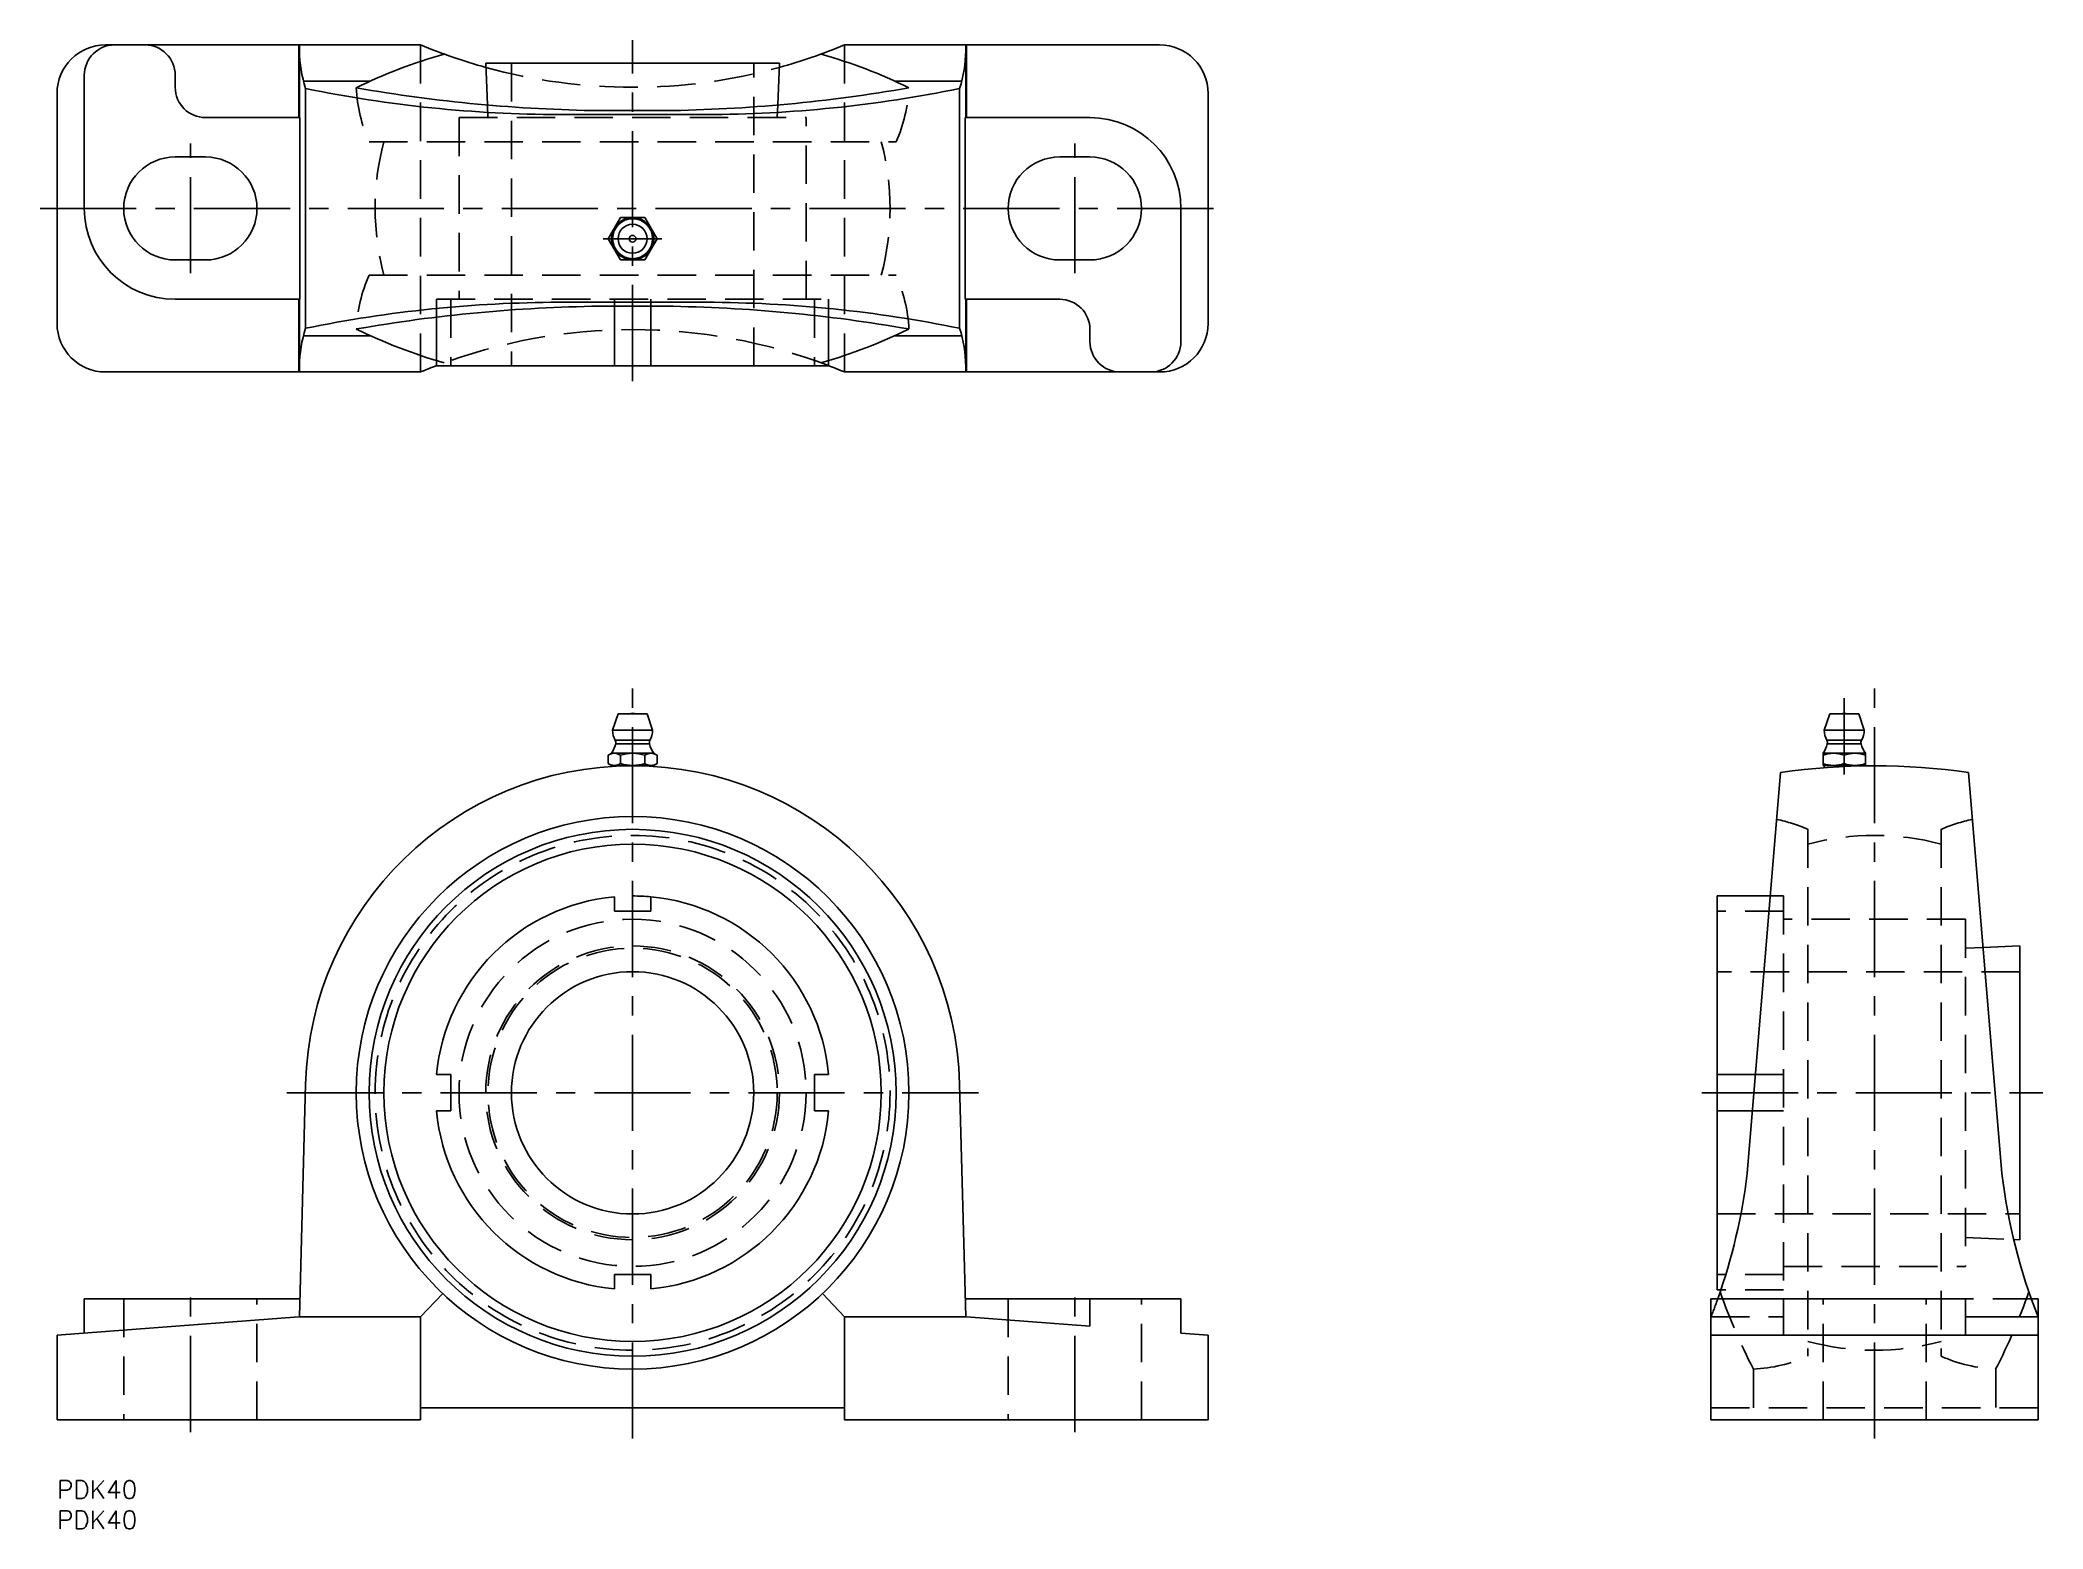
# Model space of a CAD drawing. Extents: x -3 to 328, y -8 to 238.
import ezdxf

# ---------------------------------------------------------------- set-up
doc = ezdxf.new("R2010")
doc.units = 0
doc.header["$LTSCALE"] = 0.5
doc.linetypes.add('CENTER', pattern=[50.8, 31.75, -6.35, 6.35, -6.35])
doc.linetypes.add('DASHED', pattern=[19.05, 12.7, -6.35])
for name, color, linetype in [('MSM_CENTER', 1, 'CENTER'), ('MSM_CONTINUOUS', 7, 'CONTINUOUS'), ('MSM_DASHED', 4, 'DASHED'), ('MSM_NARROW', 5, 'CONTINUOUS'), ('MSM_PART_NUMBER', 7, 'CONTINUOUS')]:
    doc.layers.add(name, color=color, linetype=linetype)
doc.styles.get("Standard").update_dxf_attribs({"font": 'txt.shx', "height": 3, "bigfont": 'bigfont.shx'})

msp = doc.modelspace()

# ---------------------------------------------------------------- linework, layer by layer
at = {"layer": 'MSM_CENTER'}
for p, q in [((95, 181.5), (95, 237.8)), ((22, 199.29), (22, 220.71)), ((168, 199.29), (168, 220.71)), ((-2.81, 210), (192.81, 210)), ((90.15, 205), (99.85, 205)), ((95, 6.91), (95, 131.09)), ((295, 129.13), (295, 116.57)), ((300, 6.91), (300, 131.09)), ((37.91, 64), (152.09, 64)), ((271.5, 64), (327.8, 64)), ((22, 8), (22, 32)), ((168, 8), (168, 32))]:
    msp.add_line(p, q, dxfattribs=at)
at = {"layer": 'MSM_CONTINUOUS'}
for p, q in [((60, 237), (8, 237)), ((39.91, 225), (39.91, 237)), ((40, 225), (40, 237)), ((182, 237), (130, 237)), ((150, 237), (150, 225)), ((150.09, 225), (150.09, 237)), ((4.5, 232), (4.5, 210)), ((19.5, 230), (19.5, 232)), ((70.75, 234), (119.25, 234)), ((70.75, 234), (71.04, 227.08)), ((118.96, 227.08), (119.25, 234)), ((0, 191), (0, 229)), ((51.73, 231.02), (40.67, 231.02)), ((41.02, 190.21), (41.02, 229.79)), ((149.33, 231.02), (138.27, 231.02)), ((148.98, 190.21), (148.98, 229.79)), ((190, 191), (190, 229)), ((40.08, 225), (24.5, 225)), ((40.08, 225), (40.08, 195)), ((107.14, 225.5), (82.86, 225.5)), ((100.46, 226.15), (89.54, 226.15)), ((170.5, 225), (149.92, 225)), ((149.92, 195), (149.92, 225)), ((24.5, 218.5), (19.5, 218.5)), ((170.5, 218.5), (165.5, 218.5)), ((92.98, 208.5), (90.96, 205)), ((97.02, 208.5), (92.98, 208.5)), ((99.04, 205), (97.02, 208.5)), ((185.5, 188), (185.5, 210)), ((90.96, 205), (92.98, 201.5)), ((97.02, 201.5), (99.04, 205)), ((19.5, 201.5), (24.5, 201.5)), ((92.98, 201.5), (97.02, 201.5)), ((165.5, 201.5), (170.5, 201.5)), ((19.5, 195), (40.08, 195)), ((39.91, 183), (39.91, 195)), ((40, 183), (40, 195)), ((62.64, 192.05), (62.64, 184)), ((107.14, 194.51), (82.86, 194.51)), ((100.46, 193.86), (89.54, 193.86)), ((92, 193.86), (92, 184)), ((98, 193.86), (98, 184)), ((127.36, 192.05), (127.36, 184)), ((149.92, 195), (165.5, 195)), ((150, 195), (150, 183)), ((150.09, 183), (150.09, 195)), ((51.75, 188.98), (40.67, 188.98)), ((149.33, 188.98), (138.25, 188.98)), ((170.5, 190), (170.5, 188)), ((60, 183), (8, 183)), ((62.64, 184), (127.36, 184)), ((182, 183), (130, 183)), ((92.6, 126.55), (91.7, 123.85)), ((92.6, 126.55), (97.4, 126.55)), ((98.3, 123.85), (97.4, 126.55)), ((292.6, 126.55), (291.7, 123.85)), ((292.6, 126.55), (297.4, 126.55)), ((298.3, 123.85), (297.4, 126.55)), ((91.7, 123.85), (98.3, 123.85)), ((291.7, 123.85), (298.3, 123.85)), ((90.96, 119.74), (90.96, 118.36)), ((91.5, 120.05), (91.2, 119.87)), ((91.5, 120.05), (98.5, 120.05)), ((92.13, 122.22), (97.87, 122.22)), ((92.2, 121.6), (97.8, 121.6)), ((92.98, 119.74), (92.98, 118.36)), ((97.02, 119.74), (97.02, 118.36)), ((98.8, 119.87), (98.5, 120.05)), ((99.04, 119.74), (99.04, 118.36)), ((291.5, 120.05), (291.5, 118.05)), ((291.5, 120.05), (298.5, 120.05)), ((292.13, 122.22), (297.87, 122.22)), ((292.2, 121.6), (297.8, 121.6)), ((298.5, 118.05), (298.5, 120.05)), ((91.2, 118.23), (91.5, 118.05)), ((91.5, 118.05), (98.5, 118.05)), ((91.7, 118.05), (91.7, 117.9)), ((98.3, 117.9), (98.3, 118.05)), ((98.5, 118.05), (98.8, 118.23)), ((278.98, 50.68), (284.5, 116.88)), ((291.5, 118.05), (298.5, 118.05)), ((291.7, 118.05), (291.7, 117.68)), ((298.3, 117.99), (298.3, 118.05)), ((315.5, 116.88), (321.02, 50.68)), ((92, 96.36), (92, 94)), ((98, 94), (98, 96.36)), ((274, 96.5), (274, 31.5)), ((282.8, 96.5), (274, 96.5)), ((92, 94), (98, 94)), ((324, 88.25), (317.91, 88)), ((324, 88.25), (324, 39.75)), ((65, 67), (62.64, 67)), ((65, 61), (65, 67)), ((127.36, 67), (125, 67)), ((125, 67), (125, 61)), ((280.34, 67), (274, 67)), ((41.02, 65.43), (40, 27)), ((150, 27), (148.98, 65.43)), ((62.64, 61), (65, 61)), ((125, 61), (127.36, 61)), ((279.84, 61), (274, 61)), ((322.97, 39.79), (324, 39.75)), ((98, 34), (92, 34)), ((92, 34), (92, 31.64)), ((98, 31.64), (98, 34)), ((4.5, 30), (40.08, 30)), ((4.5, 24.34), (4.5, 30)), ((60, 27), (63.65, 30.86)), ((126.35, 30.86), (130, 27)), ((149.92, 30), (185.5, 30)), ((170.5, 25.47), (170.5, 30)), ((185.5, 24.34), (185.5, 30)), ((273, 30), (315, 30)), ((273, 30), (273, 10)), ((274.65, 31.5), (274, 31.5)), ((315, 24), (315, 30)), ((325.87, 30), (327, 30)), ((327, 30), (327, 10)), ((0, 24), (39.91, 27)), ((60, 27), (39.91, 27)), ((60, 27), (60, 10)), ((150.09, 27), (130, 27)), ((130, 27), (130, 10)), ((170.5, 25.47), (150.09, 27)), ((315, 27), (327, 27)), ((0, 24), (0, 10)), ((185.5, 24.34), (190, 24)), ((190, 24), (190, 10)), ((273, 24), (327, 24)), ((0, 10), (60, 10)), ((130, 12), (60, 12)), ((130, 10), (190, 10)), ((273, 10), (327, 10))]:
    msp.add_line(p, q, dxfattribs=at)
for centre, radius in [((95, 205), 3.5), ((95, 205), 3.3), ((95, 205), 2.4), ((95, 205), 0.555), ((95, 64), 45.62), ((95, 64), 43.5), ((95, 64), 41.05), ((95, 64), 20)]:
    msp.add_circle(centre, radius, dxfattribs=at)
for centre, radius, start, end in [((8, 229), 8, 90, 180), ((9.5, 232), 5, 90, 180), ((14.5, 232), 5, 0, 90), ((62.55, 236.51), 22.56, 181.2367, 197.3322), ((87.2, 153.15), 85.57, 105.8059, 116.2237), ((95, 321), 91, 247.3801, 254.5644), ((95, 321), 91, 285.4356, 292.6199), ((102.8, 153.15), 85.57, 63.7763, 74.1941), ((127.45, 236.51), 22.56, 342.6678, 358.7633), ((182, 229), 8, 0, 90), ((24.5, 230), 5, 180, 270), ((83.47, 437.44), 211.94, 258.4468, 269.8371), ((93.09, 480), 253.88, 260.088, 269.2004), ((96.91, 480), 253.88, 270.7996, 279.912), ((106.53, 437.44), 211.94, 270.1629, 281.5532), ((170.5, 210), 15, 360, 90), ((19.5, 210), 8.5, 90, 270), ((24.5, 210), 8.5, 270, 90), ((165.5, 210), 8.5, 90, 270), ((170.5, 210), 8.5, 270, 90), ((19.5, 210), 15, 180, 270), ((83.47, -17.43), 211.94, 90.1629, 101.5532), ((93.09, -59.99), 253.88, 90.7996, 99.912), ((96.91, -59.99), 253.88, 80.088, 89.2004), ((106.53, -17.43), 211.94, 78.4468, 89.8371), ((165.5, 190), 5, 0, 90), ((8, 191), 8, 180, 270), ((62.55, 183.49), 22.56, 162.6678, 178.7633), ((87.2, 266.86), 85.57, 243.7763, 254.2017), ((102.8, 266.86), 85.57, 285.7983, 296.2237), ((127.45, 183.49), 22.56, 1.2367, 17.3322), ((182, 191), 8, 270, 0), ((175.5, 188), 5, 180, 270), ((180.5, 188), 5, 270, 0), ((95, 99), 91, 110.8313, 112.6199), ((95, 99), 91, 67.3801, 69.1687), ((95, 125.06), 1.59, 69.555, 110.445), ((295, 125.06), 1.59, 69.555, 110.445), ((95, 123.85), 3.3, 180, 209.6296), ((95, 123.85), 3.3, 330.3704, 360), ((295, 123.85), 3.3, 180, 209.6296), ((295, 123.85), 3.3, 330.3704, 360), ((91.97, 118.26), 1.79, 55.6158, 124.3842), ((86.45, 123.28), 6, 327.4036, 343.7018), ((91.44, 121.82), 0.8, 343.7018, 29.6296), ((95, 113.36), 6.69, 72.412, 107.588), ((98.03, 118.26), 1.79, 55.6158, 124.3842), ((98.56, 121.82), 0.8, 150.3704, 196.2982), ((103.55, 123.28), 6, 196.2982, 212.5964), ((286.45, 123.28), 6, 327.4036, 343.7018), ((293.25, 115), 5.05, 69.7438, 110.2562), ((291.44, 121.82), 0.8, 343.7018, 29.6296), ((296.75, 115), 5.05, 69.7438, 110.2562), ((298.56, 121.82), 0.8, 150.3704, 196.2982), ((303.55, 123.28), 6, 196.2982, 212.5964), ((95, 64), 54, 1.5188, 178.4812), ((91.97, 119.84), 1.79, 235.6158, 304.3842), ((95, 124.74), 6.69, 252.412, 287.588), ((98.03, 119.84), 1.79, 235.6158, 304.3842), ((300, 10), 108, 81.7485, 98.2515), ((293.25, 123.1), 5.05, 249.7438, 290.2562), ((296.75, 123.1), 5.05, 249.7438, 290.2562), ((95, 64), 32.5, 95.2964, 174.7036), ((95, 64), 32.5, 5.2964, 84.7036), ((95, 64), 32.5, 185.2964, 264.7036), ((95, 64), 32.5, 275.2964, 354.7036), ((184.64, 61.89), 95, 340.3846, 353.2251), ((415.36, 61.89), 95, 186.7749, 201.5482)]:
    msp.add_arc(centre, radius, start, end, dxfattribs=at)
at = {"layer": 'MSM_DASHED'}
for p, q in [((60, 237), (60, 183)), ((130, 237), (130, 183)), ((75, 234), (75, 184)), ((115, 184), (115, 234)), ((66.35, 225), (123.65, 225)), ((66.35, 225), (66.35, 195)), ((71.04, 227.08), (71.12, 225)), ((118.88, 225), (118.96, 227.08)), ((123.65, 195), (123.65, 225)), ((51.5, 221), (138.5, 221)), ((51.5, 199), (138.5, 199)), ((62.64, 195), (62.64, 192.05)), ((62.64, 195), (127.36, 195)), ((65, 195), (65, 184)), ((92, 195), (92, 193.86)), ((98, 195), (98, 193.86)), ((125, 195), (125, 184)), ((127.36, 195), (127.36, 192.05)), ((289, 107.5), (289, 20.5)), ((311, 107.5), (311, 20.5)), ((285, 96.5), (282.8, 96.5)), ((285, 96.5), (285, 31.5)), ((285, 94), (274, 94)), ((315, 92.65), (285, 92.65)), ((315, 92.65), (315, 35.35)), ((317.91, 88), (315, 87.87)), ((324, 84), (274, 84)), ((285, 67), (280.34, 67)), ((285, 61), (279.84, 61)), ((274, 44), (324, 44)), ((315, 40.12), (322.97, 39.79)), ((285, 34), (274, 34)), ((285, 35.35), (315, 35.35)), ((11, 30), (11, 10)), ((33, 10), (33, 30)), ((157, 30), (157, 10)), ((179, 10), (179, 30)), ((285, 31.5), (274.65, 31.5)), ((285, 30), (285, 24)), ((291.5, 10), (291.5, 30)), ((308.5, 10), (308.5, 30)), ((325.87, 30), (315, 30)), ((273, 27), (285, 27)), ((280, 12), (280, 18.38)), ((320, 18.38), (320, 12)), ((327, 12), (273, 12))]:
    msp.add_line(p, q, dxfattribs=at)
for radius in [42.5, 28.65, 24.25, 23.88]:
    msp.add_circle((95, 64), radius, dxfattribs=at)
for centre, radius, start, end in [((95, 321), 91, 254.5644, 285.4356), ((74.45, 231.15), 25.09, 182.8292, 203.8613), ((115.55, 231.15), 25.09, 336.1387, 357.1708), ((95, 210), 42.5, 164.9997, 195.0003), ((95, 210), 42.5, 344.9997, 15.0003), ((74.46, 188.85), 25.1, 156.1409, 177.1482), ((115.54, 188.85), 25.1, 2.8518, 23.8591), ((95, 99), 91, 69.1687, 110.8313), ((278.85, 84.55), 25.09, 66.1387, 78.494), ((321.15, 84.55), 25.09, 101.5056, 113.8613), ((300, 64), 42.5, 74.9997, 105.0003), ((184.64, 61.89), 95, 338.4518, 340.3846), ((370.86, 65.05), 102.14, 199.4024, 207.186), ((229.14, 65.05), 102.14, 332.814, 340.5976), ((278.85, 43.45), 25.09, 272.6269, 293.8613), ((300, 64), 42.5, 254.9997, 285.0003), ((321.15, 43.45), 25.09, 246.1387, 267.3731)]:
    msp.add_arc(centre, radius, start, end, dxfattribs=at)
at = {"layer": 'MSM_NARROW'}
msp.add_arc((95, 64), 32.5, 84.7036, 90, dxfattribs=at)

# ---------------------------------------------------------------- texts
at = {"layer": 'MSM_PART_NUMBER'}
for p in [(0, -3), (0, -8)]:
    msp.add_text('PDK40', height=3, dxfattribs=at).set_placement(p)

doc.saveas('drawing.dxf')
